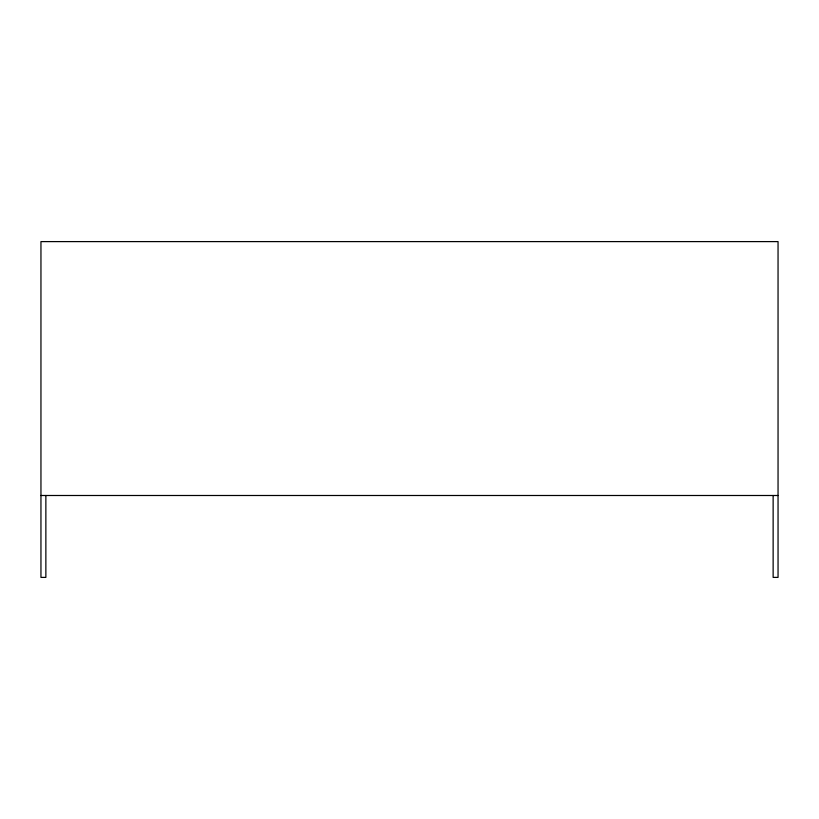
<?xml version="1.0" encoding="UTF-8"?>
<svg xmlns="http://www.w3.org/2000/svg" width="819" height="819" viewBox="0 0 819 819"><rect width="100%" height="100%" fill="white"/><g stroke="black" fill="none" stroke-linecap="round" stroke-linejoin="round"><path stroke-width="1.23" d="M40.95 495.495L778.05 495.495M773.136 495.495L773.136 577.395L778.05 577.395L778.05 241.605L40.95 241.605L40.95 577.395L45.864 577.395L45.864 495.495"/></g></svg>
